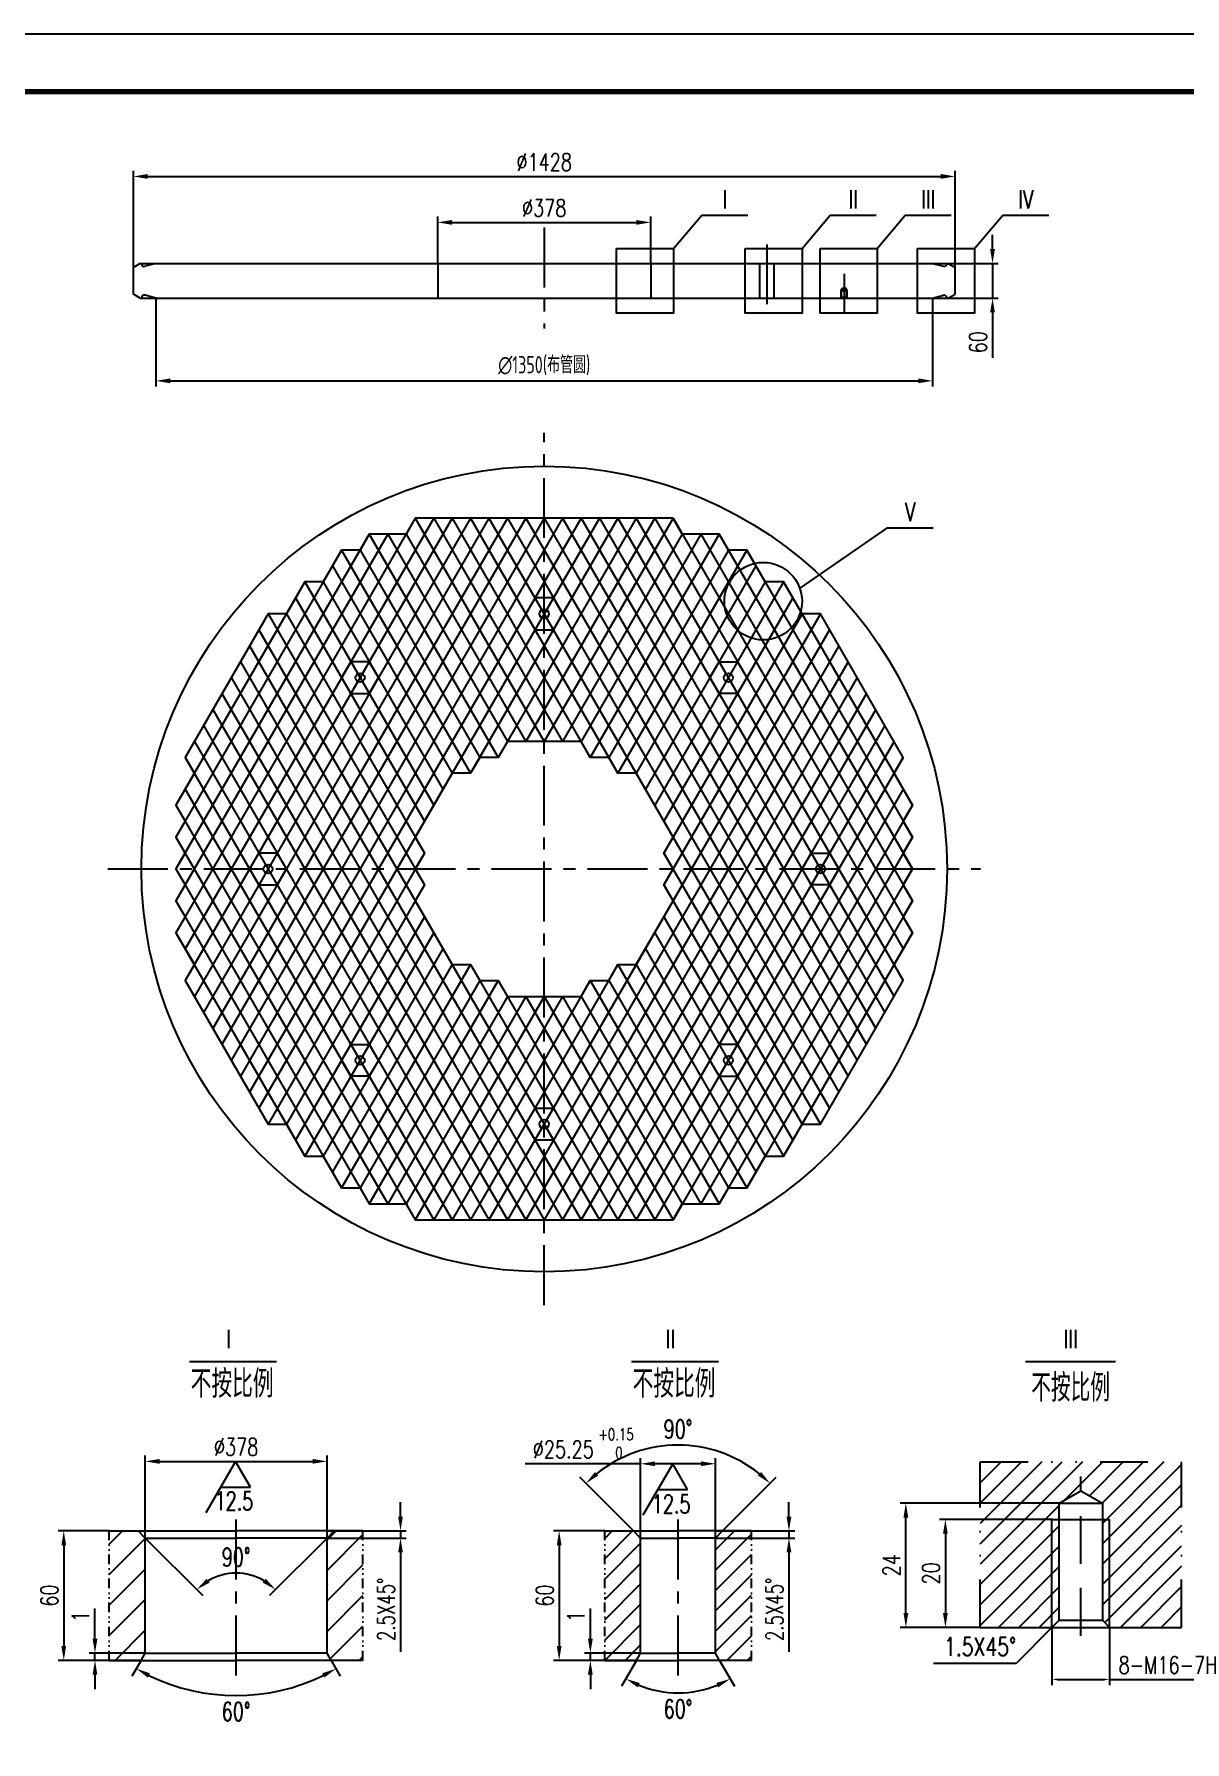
# Model space of a CAD drawing. Extents: x -28112 to -2231, y -2720 to 15724.
# Drawn here: x -8415 to -5416, y 11272 to 15724 of the extents above; entities that cross this region are included whole.
import ezdxf
from ezdxf.enums import TextEntityAlignment as Align

# ---------------------------------------------------------------- set-up
doc = ezdxf.new("R2010")
doc.units = 0
doc.header["$LTSCALE"] = 250
doc.header["$MEASUREMENT"] = 0
for name, pattern in [('CENTER', [2, 1.25, -0.25, 0.25, -0.25]), ('DASHED', [0.75, 0.5, -0.25]), ('DIVIDE', [1.25, 0.5, -0.25, 0, -0.25, 0, -0.25])]:
    doc.linetypes.add(name, pattern=pattern)
doc.layers.get('0').update_dxf_attribs({"linetype": 'CONTINUOUS'})
doc.layers.get('DEFPOINTS').update_dxf_attribs({"linetype": 'CONTINUOUS'})
for name, color, linetype in [('1', 7, 'CONTINUOUS'), ('2', 1, 'CONTINUOUS'), ('4', 2, 'DASHED'), ('6', 2, 'DIVIDE')]:
    doc.layers.add(name, color=color, linetype=linetype)
doc.styles.add('HZ', font='isocp.shx', dxfattribs={"width": 0.75, "bigfont": 'hztxt.shx'})
doc.styles.add('HZ1', font='romans.shx', dxfattribs={"width": 0.7, "bigfont": 'hz1.shx'})
doc.styles.get("Standard").update_dxf_attribs({"font": 'txt.shx', "width": 0.75})
doc.dimstyles.new('STANDARD$0', dxfattribs={"dimscale": 15, "dimtxt": 3, "dimasz": 2.5, "dimexe": 1, "dimexo": 0, "dimgap": 1, "dimtad": 1, "dimdec": 0, "dimzin": 0, "dimdsep": 46, "dimtxsty": 'Standard', "dimcen": 0.09, "dimclrd": 7, "dimclre": 7, "dimclrt": 7, "dimadec": 0, "dimazin": 0, "dimtfac": 1, "dimtdec": 0, "dimtmove": 0, "dimatfit": 2, "dimfxl": 0, "dimtolj": 1, "dimtzin": 0, "dimarcsym": 0})
doc.dimstyles.new('STANDARD$2', dxfattribs={"dimscale": 15, "dimtxt": 3.2, "dimasz": 2.5, "dimexe": 1.5, "dimexo": 0, "dimgap": 1.2, "dimtad": 2, "dimtih": 1, "dimtoh": 1, "dimdec": 0, "dimzin": 0, "dimdsep": 46, "dimtxsty": 'HZ1', "dimcen": 0, "dimclrd": 7, "dimclre": 7, "dimclrt": 7, "dimadec": 0, "dimazin": 0, "dimtfac": 1.6, "dimtdec": 0, "dimtmove": 0, "dimatfit": 0, "dimfxl": 0, "dimtolj": 1, "dimtzin": 0, "dimarcsym": 0})

# ---------------------------------------------------------------- blocks, each defined once
blk = doc.blocks.new('*D150')
at = {"color": 7, "linetype": 'ByBlock'}
for p, q in [((-6715.8, 11374.4), (-6715.8, 11626.8)), ((-4573.8, 11374.4), (-4573.8, 11626.8)), ((-6678.3, 11611.8), (-4611.3, 11611.8))]:
    blk.add_line(p, q, dxfattribs=at)
for points in [[(-6678.3, 11618.1), (-6678.3, 11605.6), (-6715.8, 11611.8)], [(-4611.3, 11618.1), (-4611.3, 11605.6), (-4573.8, 11611.8)]]:
    blk.add_solid(points, dxfattribs=at)
at = {"layer": 'DEFPOINTS', "color": 0, "linetype": 'ByBlock'}
for p in [(-4573.8, 11611.8), (-6715.8, 11374.4), (-4573.8, 11374.4)]:
    blk.add_point(p, dxfattribs=at)
at = {"color": 7, "linetype": 'ByBlock', "insert": (-5644.8, 11649.3), "char_height": 45, "attachment_point": 5}
blk.add_mtext('\\A1;∅1428', dxfattribs=at)
blk = doc.blocks.new('*D139')
at = {"color": 7, "linetype": 'ByBlock'}
for p, q in [((-5404.3, 12131.4), (-5443.4, 12063.7)), ((-5187.7, 12131.4), (-5148.6, 12063.7))]:
    blk.add_line(p, q, dxfattribs=at)
blk.add_arc((-5296, 12319), 272.3, 247.8971, 292.1029, dxfattribs=at)
for points in [[(-5401.2, 12061.1), (-5395.7, 12072.3), (-5432.1, 12083.2)], [(-5196.3, 12072.3), (-5190.8, 12061.1), (-5159.8, 12083.2)]]:
    blk.add_solid(points, dxfattribs=at)
at = {"layer": 'DEFPOINTS', "color": 0, "linetype": 'ByBlock'}
for p in [(-5404.3, 12131.4), (-5393.5, 12150.1), (-5198.5, 12150.1), (-5187.7, 12131.4), (-5343.3, 12050.8)]:
    blk.add_point(p, dxfattribs=at)
at = {"color": 7, "linetype": 'ByBlock', "insert": (-5296, 12004.7), "char_height": 48, "attachment_point": 5, "style": 'HZ1'}
blk.add_mtext('\\A1;60°', dxfattribs=at)
blk = doc.blocks.new('*D11')
at = {"color": 7, "linetype": 'ByBlock'}
for p, q in [((-5393.5, 12561), (-5694.4, 12561)), ((-5393.5, 12367.2), (-5393.5, 12576)), ((-5236, 12561), (-5356, 12561)), ((-5198.5, 12367.2), (-5198.5, 12576))]:
    blk.add_line(p, q, dxfattribs=at)
for points in [[(-5356, 12567.2), (-5356, 12554.7), (-5393.5, 12561)], [(-5236, 12567.2), (-5236, 12554.7), (-5198.5, 12561)]]:
    blk.add_solid(points, dxfattribs=at)
at = {"layer": 'DEFPOINTS', "color": 0, "linetype": 'ByBlock'}
for p in [(-5198.5, 12561), (-5393.5, 12367.2), (-5198.5, 12367.2)]:
    blk.add_point(p, dxfattribs=at)
at = {"color": 7, "linetype": 'ByBlock', "insert": (-5595.1, 12598.5), "char_height": 45, "attachment_point": 5}
blk.add_mtext('\\A1;∅25.25', dxfattribs=at)
blk = doc.blocks.new('*D227')
at = {"color": 7, "linetype": 'ByBlock'}
for p, q in [((-7460.5, 11859.9), (-7460.5, 11897.4)), ((-7652.1, 11822.4), (-7445.5, 11822.4)), ((-7652.1, 11803.7), (-7445.5, 11803.7)), ((-7460.5, 11822.4), (-7460.5, 11803.7)), ((-7460.5, 11766.2), (-7460.5, 11506.7))]:
    blk.add_line(p, q, dxfattribs=at)
for points in [[(-7466.7, 11859.9), (-7454.2, 11859.9), (-7460.5, 11822.4)], [(-7466.7, 11766.2), (-7454.2, 11766.2), (-7460.5, 11803.7)]]:
    blk.add_solid(points, dxfattribs=at)
at = {"layer": 'DEFPOINTS', "color": 0, "linetype": 'ByBlock'}
for p in [(-7652.1, 11822.4), (-7652.1, 11803.7), (-7460.5, 11803.7)]:
    blk.add_point(p, dxfattribs=at)
at = {"color": 7, "linetype": 'ByBlock', "insert": (-7498, 11617.7), "char_height": 45, "attachment_point": 5, "rotation": 90, "style": 'HZ1'}
blk.add_mtext('\\A1;2.5X45°', dxfattribs=at)
blk = doc.blocks.new('*D140')
at = {"color": 7, "linetype": 'ByBlock'}
for p, q in [((-6778.6, 12468.9), (-6912.2, 12468.9)), ((-6897.2, 12431.4), (-6897.2, 12168.9)), ((-6778.6, 12131.4), (-6912.2, 12131.4))]:
    blk.add_line(p, q, dxfattribs=at)
for points in [[(-6903.4, 12431.4), (-6890.9, 12431.4), (-6897.2, 12468.9)], [(-6903.4, 12168.9), (-6890.9, 12168.9), (-6897.2, 12131.4)]]:
    blk.add_solid(points, dxfattribs=at)
at = {"layer": 'DEFPOINTS', "color": 0, "linetype": 'ByBlock'}
for p in [(-6778.6, 12468.9), (-6897.2, 12131.4), (-6778.6, 12131.4)]:
    blk.add_point(p, dxfattribs=at)
at = {"color": 7, "linetype": 'ByBlock', "insert": (-6934.7, 12300.1), "char_height": 45, "attachment_point": 5, "rotation": 90}
blk.add_mtext('\\A1;60', dxfattribs=at)
blk = doc.blocks.new('*D141')
at = {"color": 7, "linetype": 'ByBlock'}
for p, q in [((-6695.6, 12131.4), (-6719.5, 12090.1)), ((-6200.2, 12131.4), (-6176.3, 12090.1))]:
    blk.add_line(p, q, dxfattribs=at)
blk.add_arc((-6447.9, 12560.5), 520.7, 244.1276, 295.8724, dxfattribs=at)
for points in [[(-6678, 12086.5), (-6672.2, 12097.5), (-6708.2, 12109.6)], [(-6223.6, 12097.5), (-6217.8, 12086.5), (-6187.6, 12109.6)]]:
    blk.add_solid(points, dxfattribs=at)
at = {"layer": 'DEFPOINTS', "color": 0, "linetype": 'ByBlock'}
for p in [(-6695.6, 12131.4), (-6684.8, 12150.1), (-6211, 12150.1), (-6200.2, 12131.4), (-6538.3, 12047.7)]:
    blk.add_point(p, dxfattribs=at)
at = {"color": 7, "linetype": 'ByBlock', "insert": (-6447.9, 11997.8), "char_height": 48, "attachment_point": 5, "style": 'HZ1'}
blk.add_mtext('\\A1;60°', dxfattribs=at)
blk = doc.blocks.new('*D228')
at = {"color": 7, "linetype": 'ByBlock'}
for p, q in [((-8256.9, 11541.2), (-8256.9, 11619.9)), ((-8125.9, 11503.7), (-8271.9, 11503.7)), ((-8256.9, 11484.9), (-8256.9, 11503.7)), ((-8136.7, 11484.9), (-8271.9, 11484.9)), ((-8256.9, 11447.4), (-8256.9, 11409.9))]:
    blk.add_line(p, q, dxfattribs=at)
for points in [[(-8263.2, 11541.2), (-8250.7, 11541.2), (-8256.9, 11503.7)], [(-8263.2, 11447.4), (-8250.7, 11447.4), (-8256.9, 11484.9)]]:
    blk.add_solid(points, dxfattribs=at)
at = {"layer": 'DEFPOINTS', "color": 0, "linetype": 'ByBlock'}
for p in [(-8256.9, 11503.7), (-8125.9, 11503.7), (-8136.7, 11484.9)]:
    blk.add_point(p, dxfattribs=at)
at = {"color": 7, "linetype": 'ByBlock', "insert": (-8294.4, 11599.3), "char_height": 45, "attachment_point": 5, "rotation": 90}
blk.add_mtext('\\A1;1', dxfattribs=at)
blk = doc.blocks.new('*D633')
at = {"color": 7, "linetype": 'ByBlock'}
for p, q in [((-8125.9, 11803.7), (-8125.9, 12018.7)), ((-8088.4, 12003.7), (-7689.6, 12003.7)), ((-7652.1, 11803.7), (-7652.1, 12018.7))]:
    blk.add_line(p, q, dxfattribs=at)
for points in [[(-8088.4, 12009.9), (-8088.4, 11997.4), (-8125.9, 12003.7)], [(-7689.6, 12009.9), (-7689.6, 11997.4), (-7652.1, 12003.7)]]:
    blk.add_solid(points, dxfattribs=at)
at = {"layer": 'DEFPOINTS', "color": 0, "linetype": 'ByBlock'}
for p in [(-7652.1, 12003.7), (-8125.9, 11803.7), (-7652.1, 11803.7)]:
    blk.add_point(p, dxfattribs=at)
at = {"color": 7, "linetype": 'ByBlock', "insert": (-7889, 12041.2), "char_height": 45, "attachment_point": 5}
blk.add_mtext('\\A1;∅378', dxfattribs=at)
blk = doc.blocks.new('*D12')
at = {"color": 7, "linetype": 'ByBlock'}
for p, q in [((-5487.2, 12468.9), (-5620.9, 12468.9)), ((-5605.9, 12431.4), (-5605.9, 12168.9)), ((-5487.2, 12131.4), (-5620.9, 12131.4))]:
    blk.add_line(p, q, dxfattribs=at)
for points in [[(-5612.1, 12431.4), (-5599.6, 12431.4), (-5605.9, 12468.9)], [(-5612.1, 12168.9), (-5599.6, 12168.9), (-5605.9, 12131.4)]]:
    blk.add_solid(points, dxfattribs=at)
at = {"layer": 'DEFPOINTS', "color": 0, "linetype": 'ByBlock'}
for p in [(-5487.2, 12468.9), (-5605.9, 12131.4), (-5487.2, 12131.4)]:
    blk.add_point(p, dxfattribs=at)
at = {"color": 7, "linetype": 'ByBlock', "insert": (-5643.4, 12300.1), "char_height": 45, "attachment_point": 5, "rotation": 90}
blk.add_mtext('\\A1;60', dxfattribs=at)
blk = doc.blocks.new('*D229')
at = {"color": 7, "linetype": 'ByBlock'}
for p, q in [((-6965.6, 11541.2), (-6965.6, 11619.9)), ((-6834.6, 11503.7), (-6980.6, 11503.7)), ((-6965.6, 11484.9), (-6965.6, 11503.7)), ((-6845.4, 11484.9), (-6980.6, 11484.9)), ((-6965.6, 11447.4), (-6965.6, 11409.9))]:
    blk.add_line(p, q, dxfattribs=at)
for points in [[(-6971.9, 11541.2), (-6959.4, 11541.2), (-6965.6, 11503.7)], [(-6971.9, 11447.4), (-6959.4, 11447.4), (-6965.6, 11484.9)]]:
    blk.add_solid(points, dxfattribs=at)
at = {"layer": 'DEFPOINTS', "color": 0, "linetype": 'ByBlock'}
for p in [(-6965.6, 11503.7), (-6834.6, 11503.7), (-6845.4, 11484.9)]:
    blk.add_point(p, dxfattribs=at)
at = {"color": 7, "linetype": 'ByBlock', "insert": (-7003.1, 11599.3), "char_height": 45, "attachment_point": 5, "rotation": 90}
blk.add_mtext('\\A1;1', dxfattribs=at)
blk = doc.blocks.new('*D2')
at = {"color": 7, "linetype": 'ByBlock'}
for p, q in [((27476.1, 6472.5), (27061.4, 6472.5)), ((27076.4, 6186.2), (27076.4, 6435)), ((27269.8, 6148.7), (27061.4, 6148.7))]:
    blk.add_line(p, q, dxfattribs=at)
for points in [[(27070.2, 6435), (27082.7, 6435), (27076.4, 6472.5)], [(27070.2, 6186.2), (27082.7, 6186.2), (27076.4, 6148.7)]]:
    blk.add_solid(points, dxfattribs=at)
at = {"layer": 'DEFPOINTS', "color": 0, "linetype": 'ByBlock'}
for p in [(27076.4, 6472.5), (27476.1, 6472.5), (27269.8, 6148.7)]:
    blk.add_point(p, dxfattribs=at)
at = {"color": 7, "linetype": 'ByBlock', "insert": (27038.9, 6310.6), "char_height": 45, "attachment_point": 5, "rotation": 90}
blk.add_mtext('\\A1;24', dxfattribs=at)
blk = doc.blocks.new('*D1')
at = {"color": 7, "linetype": 'ByBlock'}
for p, q in [((27458.8, 6430.1), (27164.4, 6430.1)), ((27179.4, 6392.6), (27179.4, 6186.2)), ((27269.8, 6148.7), (27164.4, 6148.7))]:
    blk.add_line(p, q, dxfattribs=at)
for points in [[(27173.1, 6392.6), (27185.6, 6392.6), (27179.4, 6430.1)], [(27173.1, 6186.2), (27185.6, 6186.2), (27179.4, 6148.7)]]:
    blk.add_solid(points, dxfattribs=at)
at = {"layer": 'DEFPOINTS', "color": 0, "linetype": 'ByBlock'}
for p in [(27458.8, 6430.1), (27179.4, 6148.7), (27269.8, 6148.7)]:
    blk.add_point(p, dxfattribs=at)
at = {"color": 7, "linetype": 'ByBlock', "insert": (27141.9, 6289.4), "char_height": 45, "attachment_point": 5, "rotation": 90}
blk.add_mtext('\\A1;20', dxfattribs=at)
blk = doc.blocks.new('*D230')
at = {"color": 7, "linetype": 'ByBlock'}
for p, q in [((-6448, 11859.9), (-6448, 11897.4)), ((-6639.6, 11822.4), (-6433, 11822.4)), ((-6639.6, 11803.7), (-6433, 11803.7)), ((-6448, 11822.4), (-6448, 11803.7)), ((-6448, 11766.2), (-6448, 11506.7))]:
    blk.add_line(p, q, dxfattribs=at)
for points in [[(-6454.2, 11859.9), (-6441.7, 11859.9), (-6448, 11822.4)], [(-6454.2, 11766.2), (-6441.7, 11766.2), (-6448, 11803.7)]]:
    blk.add_solid(points, dxfattribs=at)
at = {"layer": 'DEFPOINTS', "color": 0, "linetype": 'ByBlock'}
for p in [(-6639.6, 11822.4), (-6639.6, 11803.7), (-6448, 11803.7)]:
    blk.add_point(p, dxfattribs=at)
at = {"color": 7, "linetype": 'ByBlock', "insert": (-6485.5, 11617.7), "char_height": 45, "attachment_point": 5, "rotation": 90, "style": 'HZ1'}
blk.add_mtext('\\A1;2.5X45°', dxfattribs=at)
blk = doc.blocks.new('*D231')
at = {"color": 7, "linetype": 'ByBlock'}
for p, q in [((-5762.3, 11570.9), (-5762.3, 11420.2)), ((-5612.3, 11570.9), (-5612.3, 11420.2)), ((-5748.8, 11435.2), (-5625.8, 11435.2)), ((-5612.3, 11435.2), (-5321.3, 11435.2))]:
    blk.add_line(p, q, dxfattribs=at)
for points in [[(-5748.8, 11437.5), (-5748.8, 11433), (-5762.3, 11435.2)], [(-5625.8, 11437.5), (-5625.8, 11433), (-5612.3, 11435.2)]]:
    blk.add_solid(points, dxfattribs=at)
at = {"layer": 'DEFPOINTS', "color": 0, "linetype": 'ByBlock'}
for p in [(-5762.3, 11570.9), (-5612.3, 11570.9), (-5612.3, 11435.2)]:
    blk.add_point(p, dxfattribs=at)
at = {"color": 7, "linetype": 'ByBlock', "insert": (-5460, 11472.7), "char_height": 45, "attachment_point": 5}
blk.add_mtext('\\A1;8-M16-7H', dxfattribs=at)
blk = doc.blocks.new('*D232')
at = {"color": 7, "linetype": 'ByBlock'}
for p, q in [((-8098.4, 15036.2), (-8098.4, 14805.3)), ((-6073.4, 15036.2), (-6073.4, 14805.3)), ((-8060.9, 14820.3), (-6110.9, 14820.3))]:
    blk.add_line(p, q, dxfattribs=at)
for points in [[(-8060.9, 14826.6), (-8060.9, 14814.1), (-8098.4, 14820.3)], [(-6110.9, 14826.6), (-6110.9, 14814.1), (-6073.4, 14820.3)]]:
    blk.add_solid(points, dxfattribs=at)
at = {"layer": 'DEFPOINTS', "color": 0, "linetype": 'ByBlock'}
for p in [(-8098.4, 15036.2), (-6073.4, 15036.2), (-6073.4, 14820.3)]:
    blk.add_point(p, dxfattribs=at)
at = {"color": 7, "linetype": 'ByBlock', "insert": (-7085.9, 14860.1), "char_height": 45, "attachment_point": 5, "style": 'HZ'}
blk.add_mtext('\\A1;∅1350(布管圆)', dxfattribs=at)
blk = doc.blocks.new('*D655')
at = {"color": 7, "linetype": 'ByBlock'}
for p, q in [((-7363.4, 15126.2), (-7363.4, 15248.4)), ((-7325.9, 15233.4), (-6845.9, 15233.4)), ((-6808.4, 15126.2), (-6808.4, 15248.4))]:
    blk.add_line(p, q, dxfattribs=at)
for points in [[(-7325.9, 15239.7), (-7325.9, 15227.2), (-7363.4, 15233.4)], [(-6845.9, 15239.7), (-6845.9, 15227.2), (-6808.4, 15233.4)]]:
    blk.add_solid(points, dxfattribs=at)
at = {"layer": 'DEFPOINTS', "color": 0, "linetype": 'ByBlock'}
for p in [(-6808.4, 15233.4), (-7363.4, 15126.2), (-6808.4, 15126.2)]:
    blk.add_point(p, dxfattribs=at)
at = {"color": 7, "linetype": 'ByBlock', "insert": (-7085.9, 15270.9), "char_height": 45, "attachment_point": 5}
blk.add_mtext('\\A1;∅378', dxfattribs=at)
blk = doc.blocks.new('*D151')
at = {"color": 7, "linetype": 'ByBlock'}
for p, q in [((-4476.2, 11422.3), (-4476.2, 11459.8)), ((-4591.8, 11384.8), (-4461.2, 11384.8)), ((-4476.2, 11384.8), (-4476.2, 11294.8)), ((-4591.8, 11294.8), (-4461.2, 11294.8)), ((-4476.2, 11257.3), (-4476.2, 11139.2))]:
    blk.add_line(p, q, dxfattribs=at)
for points in [[(-4482.5, 11422.3), (-4470, 11422.3), (-4476.2, 11384.8)], [(-4482.5, 11257.3), (-4470, 11257.3), (-4476.2, 11294.8)]]:
    blk.add_solid(points, dxfattribs=at)
at = {"layer": 'DEFPOINTS', "color": 0, "linetype": 'ByBlock'}
for p in [(-4591.8, 11384.8), (-4591.8, 11294.8), (-4476.2, 11294.8)]:
    blk.add_point(p, dxfattribs=at)
at = {"color": 7, "linetype": 'ByBlock', "insert": (-4513.7, 11179.5), "char_height": 45, "attachment_point": 5, "rotation": 90}
blk.add_mtext('\\A1;60', dxfattribs=at)
blk = doc.blocks.new('*D403')
at = {"color": 7, "linetype": 'ByBlock'}
for p, q in [((-6853.3, 11822.4), (-6993.1, 11962.2)), ((-6620.8, 11822.4), (-6481, 11962.2))]:
    blk.add_line(p, q, dxfattribs=at)
blk.add_arc((-6737.1, 11706.2), 339.6, 51.3293, 128.6707, dxfattribs=at)
for points in [[(-6945.1, 11966.7), (-6953.5, 11976), (-6977.2, 11946.3)], [(-6520.7, 11976), (-6529, 11966.7), (-6496.9, 11946.3)]]:
    blk.add_solid(points, dxfattribs=at)
at = {"layer": 'DEFPOINTS', "color": 0, "linetype": 'ByBlock'}
for p in [(-6649.2, 12034.2), (-6853.3, 11822.4), (-6834.6, 11803.7), (-6639.6, 11803.7), (-6620.8, 11822.4)]:
    blk.add_point(p, dxfattribs=at)
at = {"color": 7, "linetype": 'ByBlock', "insert": (-6737.1, 12087.8), "char_height": 48, "attachment_point": 5, "style": 'HZ1'}
blk.add_mtext('\\A1;90°', dxfattribs=at)
blk = doc.blocks.new('*D404')
at = {"color": 7, "linetype": 'ByBlock'}
for p, q in [((-8125.9, 11803.7), (-7975.9, 11653.7)), ((-7652.1, 11803.7), (-7802, 11653.7))]:
    blk.add_line(p, q, dxfattribs=at)
blk.add_arc((-7889, 11566.7), 145.5, 59.8095, 120.1905, dxfattribs=at)
for points in [[(-7958.3, 11687.5), (-7965.9, 11697.5), (-7991.8, 11669.6)], [(-7812, 11697.5), (-7819.6, 11687.5), (-7786.1, 11669.6)]]:
    blk.add_solid(points, dxfattribs=at)
at = {"layer": 'DEFPOINTS', "color": 0, "linetype": 'ByBlock'}
for p in [(-8144.6, 11822.4), (-8125.9, 11803.7), (-7652.1, 11803.7), (-7633.3, 11822.4), (-7851.3, 11707.3)]:
    blk.add_point(p, dxfattribs=at)
at = {"color": 7, "linetype": 'ByBlock', "insert": (-7889, 11754.2), "char_height": 48, "attachment_point": 5, "style": 'HZ1'}
blk.add_mtext('\\A1;90°', dxfattribs=at)

msp = doc.modelspace()

# ---------------------------------------------------------------- hatches: boundary and pattern name
at = {"layer": '1'}
h = msp.add_hatch(dxfattribs=at)
h.set_pattern_fill('ANSI31', color=0, scale=450, angle=90, style=0)
h.set_pattern_definition([(225, (-1441.07, 19680.414), (-39.77476, 39.77476), [])])
h.paths.add_polyline_path([(-8125.9, 11803.7), (-8144.6, 11822.4), (-8219.6, 11822.4), (-8219.6, 11484.9), (-8136.7, 11484.9), (-8125.9, 11503.7)])
h.paths.add_polyline_path([(-7558.3, 11822.4), (-7633.3, 11822.4), (-7652.1, 11803.7), (-7652.1, 11503.7), (-7641.2, 11484.9), (-7558.3, 11484.9)])
h = msp.add_hatch(dxfattribs=at)
h.set_pattern_fill('ANSI31', color=256, scale=300, style=0)
h.set_pattern_definition([(45, (-33216.11, 19774.113), (-26.516504, 26.516504), [])])
h.paths.add_polyline_path([(-6834.6, 11803.7), (-6853.3, 11822.4), (-6928.3, 11822.4), (-6928.3, 11484.9), (-6845.4, 11484.9), (-6834.6, 11503.7)])
h.paths.add_polyline_path([(-6545.8, 11822.4), (-6620.8, 11822.4), (-6639.6, 11803.7), (-6639.6, 11503.7), (-6628.7, 11484.9), (-6545.8, 11484.9)])

# ---------------------------------------------------------------- linework, layer by layer
msp.add_line((-2230.7, 15724.1), (-14845.7, 15724.1))
at = {"const_width": 13.5}
msp.add_lwpolyline([(-2380.7, 6964.1), (-2380.7, 15574.1), (-14470.7, 15574.1), (-14470.7, 6964.1)], dxfattribs=at)
at = {"layer": '1', "color": 0}
for p, q in [((-6748.6, 15165.3), (-6675.4, 15252)), ((-6675.4, 15252), (-6555.4, 15252)), ((-6413.9, 15165.3), (-6340.7, 15252)), ((-6340.7, 15252), (-6220.7, 15252)), ((-6218.1, 15165.3), (-6144.9, 15252)), ((-6144.9, 15252), (-6024.9, 15252)), ((-5964, 15165.3), (-5890.8, 15252)), ((-5890.8, 15252), (-5770.8, 15252)), ((-6312, 15036.2), (-6312, 15056.2)), ((-6296, 15036.2), (-6296, 15056.2)), ((-7421.9, 14462.4), (-8045.9, 13381.6)), ((-7373.9, 14462.4), (-8021.9, 13340)), ((-7325.9, 14462.4), (-8021.9, 13256.9)), ((-7277.9, 14462.4), (-7997.9, 13215.3)), ((-7229.9, 14462.4), (-7973.9, 13173.8)), ((-7181.9, 14462.4), (-7949.9, 13132.2)), ((-7133.9, 14462.4), (-7925.9, 13090.6)), ((-7085.9, 14462.4), (-7901.9, 13049)), ((-7037.9, 14462.4), (-7877.9, 13007.5)), ((-6989.9, 14462.4), (-7853.9, 12965.9)), ((-6941.9, 14462.4), (-7829.9, 12924.3)), ((-7421.9, 14462.4), (-7085.9, 13880.4)), ((-7373.9, 14462.4), (-7037.9, 13880.4)), ((-7325.9, 14462.4), (-6965.9, 13838.9)), ((-7277.9, 14462.4), (-6893.9, 13797.3)), ((-6893.9, 14462.4), (-7277.9, 13797.3)), ((-7229.9, 14462.4), (-6341.9, 12924.3)), ((-6845.9, 14462.4), (-7205.9, 13838.9)), ((-7181.9, 14462.4), (-6317.9, 12965.9)), ((-7133.9, 14462.4), (-6293.9, 13007.5)), ((-6797.9, 14462.4), (-7133.9, 13880.4)), ((-7085.9, 14462.4), (-6269.9, 13049)), ((-6749.9, 14462.4), (-7085.9, 13880.4)), ((-7037.9, 14462.4), (-6245.9, 13090.6)), ((-6989.9, 14462.4), (-6221.9, 13132.2)), ((-6941.9, 14462.4), (-6197.9, 13173.8)), ((-6893.9, 14462.4), (-6173.9, 13215.3)), ((-6845.9, 14462.4), (-6149.9, 13256.9)), ((-6797.9, 14462.4), (-6149.9, 13340)), ((-6749.9, 14462.4), (-6125.9, 13381.6)), ((-6191.9, 14437.6), (-6419.7, 14279.8)), ((-6191.9, 14437.6), (-6071.9, 14437.6)), ((-7541.9, 14420.8), (-8045.9, 13547.9)), ((-7493.9, 14420.8), (-8045.9, 13464.7)), ((-7613.9, 14379.3), (-8045.9, 13631)), ((-7613.9, 14379.3), (-7277.9, 13797.3)), ((-7565.9, 14379.3), (-7253.9, 13838.9)), ((-7541.9, 14420.8), (-7205.9, 13838.9)), ((-7493.9, 14420.8), (-7181.9, 13880.4)), ((-7445.9, 14420.8), (-7133.9, 13880.4)), ((-6725.9, 14420.8), (-7037.9, 13880.4)), ((-6677.9, 14420.8), (-6989.9, 13880.4)), ((-6629.9, 14420.8), (-6965.9, 13838.9)), ((-6605.9, 14379.3), (-6917.9, 13838.9)), ((-6557.9, 14379.3), (-6893.9, 13797.3)), ((-6677.9, 14420.8), (-6125.9, 13464.7)), ((-6629.9, 14420.8), (-6125.9, 13547.9)), ((-6557.9, 14379.3), (-6125.9, 13631)), ((-7637.9, 14337.7), (-7325.9, 13797.3)), ((-6533.9, 14337.7), (-6845.9, 13797.3)), ((-7709.9, 14296.1), (-8045.9, 13714.2)), ((-7709.9, 14296.1), (-7373.9, 13714.2)), ((-7661.9, 14296.1), (-7349.9, 13755.7)), ((-6509.9, 14296.1), (-6821.9, 13755.7)), ((-6461.9, 14296.1), (-6797.9, 13714.2)), ((-6461.9, 14296.1), (-6125.9, 13714.2)), ((-7733.9, 14254.6), (-7397.9, 13672.6)), ((-6437.9, 14254.6), (-6773.9, 13672.6)), ((-7805.9, 14213), (-7397.9, 13506.3)), ((-7757.9, 14213), (-7397.9, 13589.4)), ((-6413.9, 14213), (-6773.9, 13589.4)), ((-6365.9, 14213), (-6773.9, 13506.3)), ((-7829.9, 14171.4), (-6941.9, 12633.4)), ((-6341.9, 14171.4), (-7229.9, 12633.4)), ((-7853.9, 14129.8), (-6989.9, 12633.4)), ((-6317.9, 14129.8), (-7181.9, 12633.4)), ((-7877.9, 14088.3), (-7037.9, 12633.4)), ((-6293.9, 14088.3), (-7133.9, 12633.4)), ((-7901.9, 14046.7), (-7085.9, 12633.4)), ((-6269.9, 14046.7), (-7085.9, 12633.4)), ((-7925.9, 14005.1), (-7133.9, 12633.4)), ((-6245.9, 14005.1), (-7037.9, 12633.4)), ((-7949.9, 13963.6), (-7181.9, 12633.4)), ((-6221.9, 13963.6), (-6989.9, 12633.4)), ((-7973.9, 13922), (-7229.9, 12633.4)), ((-6197.9, 13922), (-6941.9, 12633.4)), ((-7997.9, 13880.4), (-7277.9, 12633.4)), ((-6173.9, 13880.4), (-6893.9, 12633.4)), ((-8021.9, 13838.9), (-7325.9, 12633.4)), ((-6149.9, 13838.9), (-6845.9, 12633.4)), ((-8021.9, 13755.7), (-7373.9, 12633.4)), ((-6149.9, 13755.7), (-6797.9, 12633.4)), ((-8045.9, 13714.2), (-7421.9, 12633.4)), ((-6125.9, 13714.2), (-6749.9, 12633.4)), ((-8045.9, 13631), (-7493.9, 12674.9)), ((-6125.9, 13631), (-6677.9, 12674.9)), ((-7397.9, 13589.4), (-7805.9, 12882.8)), ((-6773.9, 13589.4), (-6365.9, 12882.8)), ((-8045.9, 13547.9), (-7541.9, 12674.9)), ((-6125.9, 13547.9), (-6629.9, 12674.9)), ((-7397.9, 13506.3), (-7757.9, 12882.8)), ((-6773.9, 13506.3), (-6413.9, 12882.8)), ((-8045.9, 13464.7), (-7613.9, 12716.5)), ((-6125.9, 13464.7), (-6557.9, 12716.5)), ((-7397.9, 13423.2), (-7733.9, 12841.2)), ((-6773.9, 13423.2), (-6437.9, 12841.2)), ((-8045.9, 13381.6), (-7709.9, 12799.6)), ((-7373.9, 13381.6), (-7709.9, 12799.6)), ((-6797.9, 13381.6), (-6461.9, 12799.6)), ((-6125.9, 13381.6), (-6461.9, 12799.6)), ((-7349.9, 13340), (-7661.9, 12799.6)), ((-6821.9, 13340), (-6509.9, 12799.6)), ((-7325.9, 13298.5), (-7637.9, 12758.1)), ((-7277.9, 13298.5), (-7613.9, 12716.5)), ((-7277.9, 13298.5), (-6893.9, 12633.4)), ((-6893.9, 13298.5), (-7277.9, 12633.4)), ((-6893.9, 13298.5), (-6557.9, 12716.5)), ((-6845.9, 13298.5), (-6533.9, 12758.1)), ((-7253.9, 13256.9), (-7565.9, 12716.5)), ((-7205.9, 13256.9), (-7541.9, 12674.9)), ((-6965.9, 13256.9), (-7325.9, 12633.4)), ((-7205.9, 13256.9), (-6845.9, 12633.4)), ((-6965.9, 13256.9), (-6629.9, 12674.9)), ((-6917.9, 13256.9), (-6605.9, 12716.5)), ((-7181.9, 13215.3), (-7493.9, 12674.9)), ((-7133.9, 13215.3), (-7445.9, 12674.9)), ((-7085.9, 13215.3), (-7421.9, 12633.4)), ((-7037.9, 13215.3), (-7373.9, 12633.4)), ((-7133.9, 13215.3), (-6797.9, 12633.4)), ((-7085.9, 13215.3), (-6749.9, 12633.4)), ((-7037.9, 13215.3), (-6725.9, 12674.9)), ((-6989.9, 13215.3), (-6677.9, 12674.9))]:
    msp.add_line(p, q, dxfattribs=at)
at = {"layer": '1', "color": 0, "linetype": 'CENTER', "ltscale": 0.5}
for p, q in [((-7085.9, 15220.1), (-7085.9, 14957)), ((-6505.8, 15176.1), (-6505.8, 14989.3)), ((-6304, 15099.3), (-6304, 14999.3)), ((-7085.9, 12410.8), (-7085.9, 14685)), ((-8223, 13547.9), (-5948.8, 13547.9)), ((-7889, 11445.6), (-7888.9, 11859.9)), ((-6737.1, 11445.6), (-6737, 11859.9))]:
    msp.add_line(p, q, dxfattribs=at)
at = {"layer": '1', "color": 1}
for p, q in [((-8138.9, 15126.2), (-8156.9, 15115.8)), ((-8156.9, 15046.6), (-8156.9, 15115.8)), ((-8138.9, 15126.2), (-6032.9, 15126.2)), ((-8098.4, 15126.2), (-8126.5, 15118.9)), ((-7363.4, 15126.2), (-7363.4, 15036.2)), ((-6808.4, 15126.2), (-6808.4, 15036.2)), ((-6524.6, 15126.2), (-6524.6, 15036.2)), ((-6487.1, 15126.2), (-6487.1, 15036.2)), ((-6073.4, 15126.2), (-6045.3, 15118.9)), ((-6032.9, 15126.2), (-6014.9, 15115.8)), ((-6014.9, 15046.6), (-6014.9, 15115.8)), ((-8138.9, 15036.2), (-8156.9, 15046.6)), ((-6312, 15056.2), (-6296, 15056.2)), ((-6311, 15059.2), (-6304, 15063.3)), ((-6311, 15059.2), (-6297, 15059.2)), ((-6311, 15037.2), (-6311, 15059.2)), ((-6297, 15059.2), (-6304, 15063.3)), ((-6297, 15037.2), (-6297, 15059.2)), ((-6032.9, 15036.2), (-6014.9, 15046.6)), ((-8138.9, 15036.2), (-6032.9, 15036.2)), ((-8098.4, 15036.2), (-8126.5, 15043.5)), ((-6311, 15037.2), (-6312, 15036.2)), ((-6297, 15037.2), (-6311, 15037.2)), ((-6296, 15036.2), (-6297, 15037.2)), ((-6073.4, 15036.2), (-6045.3, 15043.5)), ((-6749.9, 13631), (-6845.9, 13797.3))]:
    msp.add_line(p, q, dxfattribs=at)
at = {"layer": '1'}
for p, q in [((-7890.5, 12003.7), (-7968.1, 11869.3)), ((-7851.7, 11936.5), (-7890.5, 12003.7)), ((-6750.9, 11997.4), (-6828.5, 11863)), ((-6712.1, 11930.2), (-6750.9, 11997.4)), ((-5949.8, 11788.4), (-5736.1, 12002.1)), ((-5683.1, 12002.1), (-5949.8, 11735.4)), ((-5789.1, 12002.1), (-5949.8, 11841.4)), ((-5895.2, 12002.1), (-5949.8, 11947.5)), ((-5949.8, 11894.5), (-5842.2, 12002.1)), ((-5729.3, 11902.9), (-5630.1, 12002.1)), ((-5577, 12002.1), (-5664.9, 11914.2)), ((-5631.3, 11894.8), (-5524, 12002.1)), ((-5471, 12002.1), (-5631, 11842)), ((-5631, 11789), (-5424.8, 11995.3)), ((-7929.3, 11936.5), (-7851.7, 11936.5)), ((-5424.8, 11942.3), (-5631, 11736)), ((-6789.7, 11930.2), (-6712.1, 11930.2)), ((-5949.8, 11682.3), (-5743.5, 11888.6)), ((-5631, 11682.9), (-5424.8, 11889.2)), ((-5762.3, 11570.9), (-5762.5, 11852.1)), ((-5612.3, 11570.9), (-5612.3, 11852.1)), ((-5743.5, 11835.6), (-5949.8, 11629.3)), ((-5424.8, 11836.2), (-5631, 11629.9)), ((-5949.8, 11576.2), (-5743.5, 11782.5)), ((-5624.6, 11583.2), (-5424.8, 11783.1)), ((-5743.5, 11729.5), (-5902.1, 11570.9)), ((-5424.8, 11730.1), (-5584, 11570.9)), ((-5849.1, 11570.9), (-5743.5, 11676.5)), ((-5530.9, 11570.9), (-5424.8, 11677.1)), ((-5743.5, 11623.4), (-5796.1, 11570.9)), ((-5424.8, 11624), (-5477.9, 11570.9)), ((-5762.3, 11570.9), (-5856, 11477.1)), ((-5424.9, 11570.9), (-5424.8, 11571)), ((-5856, 11477.1), (-6071.6, 11477.1))]:
    msp.add_line(p, q, dxfattribs=at)
at = {"layer": '1', "color": 0}
for points in [[(-6897.2, 15165.3), (-6748.6, 15165.3), (-6748.6, 14996.5), (-6897.2, 14996.5)], [(-6562.5, 15165.3), (-6413.9, 15165.3), (-6413.9, 14996.5), (-6562.5, 14996.5)], [(-6366.7, 15165.3), (-6218.1, 15165.3), (-6218.1, 14996.5), (-6366.7, 14996.5)], [(-6112.5, 15165.3), (-5964, 15165.3), (-5964, 14996.5), (-6112.5, 14996.5)]]:
    msp.add_lwpolyline(points, close=True, dxfattribs=at)
at = {"layer": '1', "color": 1}
for points in [[(-6749.9, 14462.4), (-7421.9, 14462.4), (-7445.9, 14420.8), (-7541.9, 14420.8), (-7565.9, 14379.3), (-7613.9, 14379.3), (-7661.9, 14296.1), (-7709.9, 14296.1), (-7757.9, 14213), (-7805.9, 14213), (-8021.9, 13838.9), (-7997.9, 13797.3), (-8045.9, 13714.2), (-8021.9, 13672.6), (-8045.9, 13631), (-8021.9, 13589.4), (-8045.9, 13547.9), (-8021.9, 13506.3), (-8045.9, 13464.7), (-8021.9, 13423.2), (-8045.9, 13381.6), (-7997.9, 13298.5), (-8021.9, 13256.9), (-7805.9, 12882.8), (-7757.9, 12882.8), (-7709.9, 12799.6), (-7661.9, 12799.6), (-7613.9, 12716.5), (-7565.9, 12716.5), (-7541.9, 12674.9), (-7445.9, 12674.9), (-7421.9, 12633.4), (-6749.9, 12633.4), (-6725.9, 12674.9), (-6629.9, 12674.9), (-6605.9, 12716.5), (-6557.9, 12716.5), (-6509.9, 12799.6), (-6461.9, 12799.6), (-6413.9, 12882.8), (-6365.9, 12882.8), (-6149.9, 13256.9), (-6173.9, 13298.5), (-6125.9, 13381.6), (-6149.9, 13423.2), (-6125.9, 13464.7), (-6149.9, 13506.3), (-6125.9, 13547.9), (-6149.9, 13589.4), (-6125.9, 13631), (-6149.9, 13672.6), (-6125.9, 13714.2), (-6173.9, 13797.3), (-6149.9, 13838.9), (-6365.9, 14213), (-6413.9, 14213), (-6461.9, 14296.1), (-6509.9, 14296.1), (-6557.9, 14379.3), (-6605.9, 14379.3), (-6629.9, 14420.8), (-6725.9, 14420.8), (-6749.9, 14462.4)], [(-7061.9, 14254.6), (-7109.9, 14254.6), (-7133.9, 14213), (-7109.9, 14171.4), (-7061.9, 14171.4), (-7037.9, 14213), (-7061.9, 14254.6)], [(-7541.9, 14088.3), (-7589.9, 14088.3), (-7613.9, 14046.7), (-7589.9, 14005.1), (-7541.9, 14005.1), (-7517.9, 14046.7), (-7541.9, 14088.3)], [(-6629.9, 14088.3), (-6581.9, 14088.3), (-6557.9, 14046.7), (-6581.9, 14005.1), (-6629.9, 14005.1), (-6653.9, 14046.7), (-6629.9, 14088.3)], [(-6989.9, 13880.4), (-7181.9, 13880.4), (-7205.9, 13838.9), (-7253.9, 13838.9), (-7277.9, 13797.3), (-7325.9, 13797.3), (-7421.9, 13631), (-7397.9, 13589.4), (-7421.9, 13547.9), (-7397.9, 13506.3), (-7421.9, 13464.7), (-7325.9, 13298.5), (-7277.9, 13298.5), (-7253.9, 13256.9), (-7205.9, 13256.9), (-7181.9, 13215.3), (-6989.9, 13215.3), (-6965.9, 13256.9), (-6917.9, 13256.9), (-6893.9, 13298.5), (-6845.9, 13298.5), (-6749.9, 13464.7), (-6773.9, 13506.3), (-6749.9, 13547.9), (-6773.9, 13589.4), (-6749.9, 13631), (-6845.9, 13797.3), (-6893.9, 13797.3), (-6917.9, 13838.9), (-6965.9, 13838.9), (-6989.9, 13880.4), (-7181.9, 13880.4)], [(-7781.9, 13589.4), (-7829.9, 13589.4), (-7853.9, 13547.9), (-7829.9, 13506.3), (-7781.9, 13506.3), (-7757.9, 13547.9), (-7781.9, 13589.4)], [(-6389.9, 13589.4), (-6341.9, 13589.4), (-6317.9, 13547.9), (-6341.9, 13506.3), (-6389.9, 13506.3), (-6413.9, 13547.9), (-6389.9, 13589.4)], [(-7541.9, 13007.5), (-7589.9, 13007.5), (-7613.9, 13049), (-7589.9, 13090.6), (-7541.9, 13090.6), (-7517.9, 13049), (-7541.9, 13007.5)], [(-6629.9, 13007.5), (-6581.9, 13007.5), (-6557.9, 13049), (-6581.9, 13090.6), (-6629.9, 13090.6), (-6653.9, 13049), (-6629.9, 13007.5)], [(-7061.9, 12841.2), (-7109.9, 12841.2), (-7133.9, 12882.8), (-7109.9, 12924.3), (-7061.9, 12924.3), (-7037.9, 12882.8), (-7061.9, 12841.2)]]:
    msp.add_lwpolyline(points, dxfattribs=at)
for centre, radius in [((-7085.9, 13547.9), 1050), ((-7085.9, 14213), 12), ((-7565.9, 14046.7), 12), ((-6605.9, 14046.7), 12), ((-7805.9, 13547.9), 12), ((-6365.9, 13547.9), 12), ((-7565.9, 13049), 12), ((-6605.9, 13049), 12), ((-7085.9, 12882.8), 12)]:
    msp.add_circle(centre, radius, dxfattribs=at)
at = {"layer": '1', "color": 0}
msp.add_circle((-6515, 14245.9), 101.1, dxfattribs=at)
at = {"layer": '1', "color": 1}
for centre, start, end in [((-8128.4, 15126.2), 180, 284.4775), ((-6043.4, 15126.2), 255.5225, 0), ((-8128.4, 15036.2), 75.5225, 180), ((-6043.4, 15036.2), 0, 104.4775)]:
    msp.add_arc(centre, 7.5, start, end, dxfattribs=at)
at = {"layer": '2'}
for p, q in [((-8010.3, 12264.2), (-7783.9, 12264.2)), ((-6858.4, 12264.2), (-6632, 12264.2)), ((-5831.2, 12264.2), (-5596.9, 12264.2)), ((-5743.5, 11894.6), (-5687.3, 11927.1)), ((-5743.5, 11589.6), (-5743.5, 11894.6)), ((-5743.5, 11894.6), (-5631, 11894.6)), ((-5687.3, 11927.1), (-5631, 11894.6)), ((-5631, 11894.6), (-5631, 11589.6)), ((-5762.3, 11852.1), (-5612.3, 11852.1)), ((-8219.6, 11822.4), (-7889, 11822.4)), ((-8125.9, 11803.7), (-8144.6, 11822.4)), ((-8125.9, 11503.7), (-8125.9, 11803.7)), ((-8125.9, 11803.7), (-7889, 11803.7)), ((-7558.3, 11822.4), (-7889, 11822.4)), ((-7652.1, 11803.7), (-7889, 11803.7)), ((-7652.1, 11803.7), (-7633.3, 11822.4)), ((-7652.1, 11503.7), (-7652.1, 11803.7)), ((-6928.3, 11822.4), (-6737.1, 11822.4)), ((-6834.6, 11803.7), (-6853.3, 11822.4)), ((-6834.6, 11503.7), (-6834.6, 11803.7)), ((-6834.6, 11803.7), (-6737.1, 11803.7)), ((-6545.8, 11822.4), (-6737.1, 11822.4)), ((-6639.6, 11803.7), (-6737.1, 11803.7)), ((-6639.6, 11803.7), (-6620.8, 11822.4)), ((-6639.6, 11503.7), (-6639.6, 11803.7)), ((-5762.3, 11570.9), (-5743.5, 11589.6)), ((-5743.5, 11589.6), (-5631, 11589.6)), ((-5631, 11589.6), (-5612.3, 11570.9)), ((-5949.8, 11570.9), (-5424.8, 11570.9)), ((-8136.7, 11484.9), (-8125.9, 11503.7)), ((-8125.9, 11503.7), (-7889, 11503.7)), ((-7652.1, 11503.7), (-7889, 11503.7)), ((-7641.2, 11484.9), (-7652.1, 11503.7)), ((-6845.4, 11484.9), (-6834.6, 11503.7)), ((-6834.6, 11503.7), (-6737.1, 11503.7)), ((-6639.6, 11503.7), (-6737.1, 11503.7)), ((-6628.7, 11484.9), (-6639.6, 11503.7)), ((-8219.6, 11484.9), (-7889, 11484.9)), ((-7558.3, 11484.9), (-7889, 11484.9)), ((-6928.3, 11484.9), (-6737.1, 11484.9)), ((-6545.8, 11484.9), (-6737.1, 11484.9))]:
    msp.add_line(p, q, dxfattribs=at)
at = {"layer": '4'}
msp.add_line((-5687.3, 11548.7), (-5687.2, 11964.6), dxfattribs=at)
at = {"layer": '6'}
for p, q in [((-5949.8, 12002.1), (-5424.8, 12002.1)), ((-5949.8, 11570.9), (-5949.8, 12002.1)), ((-5424.8, 11570.9), (-5424.8, 12002.1))]:
    msp.add_line(p, q, dxfattribs=at)
at = {"layer": '6', "ltscale": 0.2}
for p, q in [((-8219.6, 11484.9), (-8219.6, 11822.4)), ((-7558.3, 11484.9), (-7558.3, 11822.4)), ((-6928.3, 11484.9), (-6928.3, 11822.4)), ((-6545.8, 11484.9), (-6545.8, 11822.4))]:
    msp.add_line(p, q, dxfattribs=at)

# ---------------------------------------------------------------- texts
at = {"color": 2, "linetype": 'ByBlock', "width": 0.75}
for s, p in [('I', (-7909, 12322.7)), ('II', (-6757.1, 12322.7)), ('III', (-5713.7, 12322.7)), ('1.5X45%%d', (-5949.8, 11520.7))]:
    msp.add_text(s, height=48, dxfattribs=at).set_placement(p, align=Align.MIDDLE)
at = {"layer": '1', "width": 0.75}
for s, p in [('I', (-6615.4, 15293.4)), ('II', (-6280.7, 15293.4)), ('III', (-6084.9, 15293.4)), ('IV', (-5830.8, 15293.4)), ('V', (-6131.9, 14478.9))]:
    msp.add_text(s, height=48, dxfattribs=at).set_placement(p, align=Align.MIDDLE)
for style, p in [('HZ', (-7899.4, 12169.7)), ('HZ', (-6747.5, 12169.7)), ('HZ1', (-5713.7, 12159.5))]:
    msp.add_text('不按比例', height=72, dxfattribs=dict(at, style=style)).set_placement(p, align=Align.CENTER)
at = {"layer": '1', "style": 'HZ1'}
for s, height, width, p in [('+0.15', 30, 0.75, (-6945.2, 12058.9)), ('   0', 30, 0.75, (-6951.2, 12011)), ('12.5', 48, 0.7, (-7945.1, 11876.6)), ('12.5', 48, 0.7, (-6805.4, 11868.2))]:
    msp.add_text(s, height=height, dxfattribs=dict(at, width=width)).set_placement(p)

# ---------------------------------------------------------------- dimensions: what is measured, and where the dimension line sits
at = {"layer": '1', "color": 0}
dim = msp.add_linear_dim(base=(-6014.9, 15353.3), p1=(-8156.9, 15115.8), p2=(-6014.9, 15115.8), text='%%C1428', dimstyle='STANDARD$0', dxfattribs=at)
dim.commit()
dim.dimension.update_dxf_attribs({"geometry": '*D150', "text_midpoint": (-7085.9, 15390.8), "insert": (-1441.1, 3741.4)})
dim = msp.add_linear_dim(base=(-6808.4, 15233.4), p1=(-7363.4, 15126.2), p2=(-6808.4, 15126.2), text='%%C378', dimstyle='STANDARD$0', dxfattribs=at)
dim.commit()
dim.dimension.update_dxf_attribs({"geometry": '*D655', "text_midpoint": (-7085.9, 15270.9)})
dim = msp.add_linear_dim(base=(-5917.3, 15036.2), p1=(-6032.9, 15126.2), p2=(-6032.9, 15036.2), angle=90, text='60', dimstyle='STANDARD$0', dxfattribs=at)
dim.commit()
dim.dimension.update_dxf_attribs({"geometry": '*D151', "text_midpoint": (-5954.8, 14920.9), "insert": (-1441.1, 3741.4)})
dim = msp.add_linear_dim(base=(-6073.4, 14820.3), p1=(-8098.4, 15036.2), p2=(-6073.4, 15036.2), text='%%C1350(布管圆)', dimstyle='STANDARD$0', override={"dimtxsty": 'HZ'}, dxfattribs=at)
dim.commit()
dim.dimension.update_dxf_attribs({"geometry": '*D232', "text_midpoint": (-7085.9, 14860.1)})
for base, line1, line2, picture, middle in [((-6649.2, 12034.2), ((-6639.6, 11803.7), (-6620.8, 11822.4)), ((-6834.6, 11803.7), (-6853.3, 11822.4)), '*D403', (-6737.1, 12087.8)), ((-7851.3, 11707.3), ((-7652.1, 11803.7), (-7633.3, 11822.4)), ((-8125.9, 11803.7), (-8144.6, 11822.4)), '*D404', (-7889, 11754.2))]:
    dim = msp.add_angular_dim_2l(base=base, line1=line1, line2=line2, dimstyle='STANDARD$2', dxfattribs=at)
    dim.commit()
    dim.dimension.update_dxf_attribs({"geometry": picture, "text_midpoint": middle})
at = {"layer": '1'}
dim = msp.add_linear_dim(base=(-7652.1, 12003.7), p1=(-8125.9, 11803.7), p2=(-7652.1, 11803.7), text='%%C378', dimstyle='STANDARD$0', dxfattribs=at)
dim.commit()
dim.dimension.update_dxf_attribs({"geometry": '*D633', "text_midpoint": (-7889, 12003.7), "dimtype": 160})
dim = msp.add_linear_dim(base=(-6639.6, 11997.4), p1=(-6834.6, 11803.7), p2=(-6639.6, 11803.7), text='%%C25.25', dimstyle='STANDARD$0', dxfattribs=at)
dim.commit()
dim.dimension.update_dxf_attribs({"geometry": '*D11', "text_midpoint": (-7036.1, 11997.4), "dimtype": 128, "insert": (-1441.1, -563.6)})
at = {"layer": '1', "color": 0}
for base, p1, p2, picture, middle in [((-7460.5, 11803.7), (-7652.1, 11822.4), (-7652.1, 11803.7), '*D227', (-7498, 11617.7)), ((-6448, 11803.7), (-6639.6, 11822.4), (-6639.6, 11803.7), '*D230', (-6485.5, 11617.7))]:
    dim = msp.add_linear_dim(base=base, p1=p1, p2=p2, angle=90, text='2.5X45%%D', dimstyle='STANDARD$0', override={"dimtxsty": 'HZ1'}, dxfattribs=at)
    dim.commit()
    dim.dimension.update_dxf_attribs({"geometry": picture, "text_midpoint": middle})
at = {"layer": '1'}
for base, p1, p2, text, picture, middle, set_off in [((-6143.1, 11894.6), (-5949.8, 11570.9), (-5743.5, 11894.6), '24', '*D2', (-6180.6, 11732.8), (-33219.6, 5422.2)), ((-6040.2, 11570.9), (-5760.8, 11852.2), (-5949.8, 11570.9), '20', '*D1', (-6077.7, 11711.6), (-33219.6, 5422.2)), ((-8338.3, 11484.9), (-8219.6, 11822.4), (-8219.6, 11484.9), '60', '*D140', (-8375.8, 11653.7), (-1441.1, -646.5)), ((-7046.9, 11484.9), (-6928.3, 11822.4), (-6928.3, 11484.9), '60', '*D12', (-7084.4, 11653.7), (-1441.1, -646.5))]:
    dim = msp.add_linear_dim(base=base, p1=p1, p2=p2, angle=90, text=text, dimstyle='STANDARD$0', dxfattribs=at)
    dim.commit()
    dim.dimension.update_dxf_attribs({"geometry": picture, "text_midpoint": middle, "insert": set_off})
for base, p1, p2, picture, middle in [((-8256.9, 11503.7), (-8136.7, 11484.9), (-8125.9, 11503.7), '*D228', (-8294.4, 11599.3)), ((-6965.6, 11503.7), (-6845.4, 11484.9), (-6834.6, 11503.7), '*D229', (-7003.1, 11599.3))]:
    dim = msp.add_linear_dim(base=base, p1=p1, p2=p2, angle=270, text='1', dimstyle='STANDARD$0', dxfattribs=at)
    dim.commit()
    dim.dimension.update_dxf_attribs({"geometry": picture, "text_midpoint": middle})
dim = msp.add_linear_dim(base=(-5612.3, 11435.2), p1=(-5762.3, 11570.9), p2=(-5612.3, 11570.9), text='8-M16-7H', dimstyle='STANDARD$0', override={"dimasz": 0.9}, dxfattribs=at)
dim.commit()
dim.dimension.update_dxf_attribs({"geometry": '*D231', "text_midpoint": (-5460, 11472.7)})
at = {"layer": '1', "color": 0}
for base, line1, line2, picture, middle in [((-7979.4, 11401.2), ((-7641.2, 11484.9), (-7652.1, 11503.7)), ((-8136.7, 11484.9), (-8125.9, 11503.7)), '*D141', (-7889, 11351.3)), ((-6784.4, 11404.4), ((-6628.7, 11484.9), (-6639.6, 11503.7)), ((-6845.4, 11484.9), (-6834.6, 11503.7)), '*D139', (-6737.1, 11358.2))]:
    dim = msp.add_angular_dim_2l(base=base, line1=line1, line2=line2, dimstyle='STANDARD$2', dxfattribs=at)
    dim.commit()
    dim.dimension.update_dxf_attribs({"geometry": picture, "text_midpoint": middle, "insert": (-1441.1, -646.5)})

doc.saveas('drawing.dxf')
